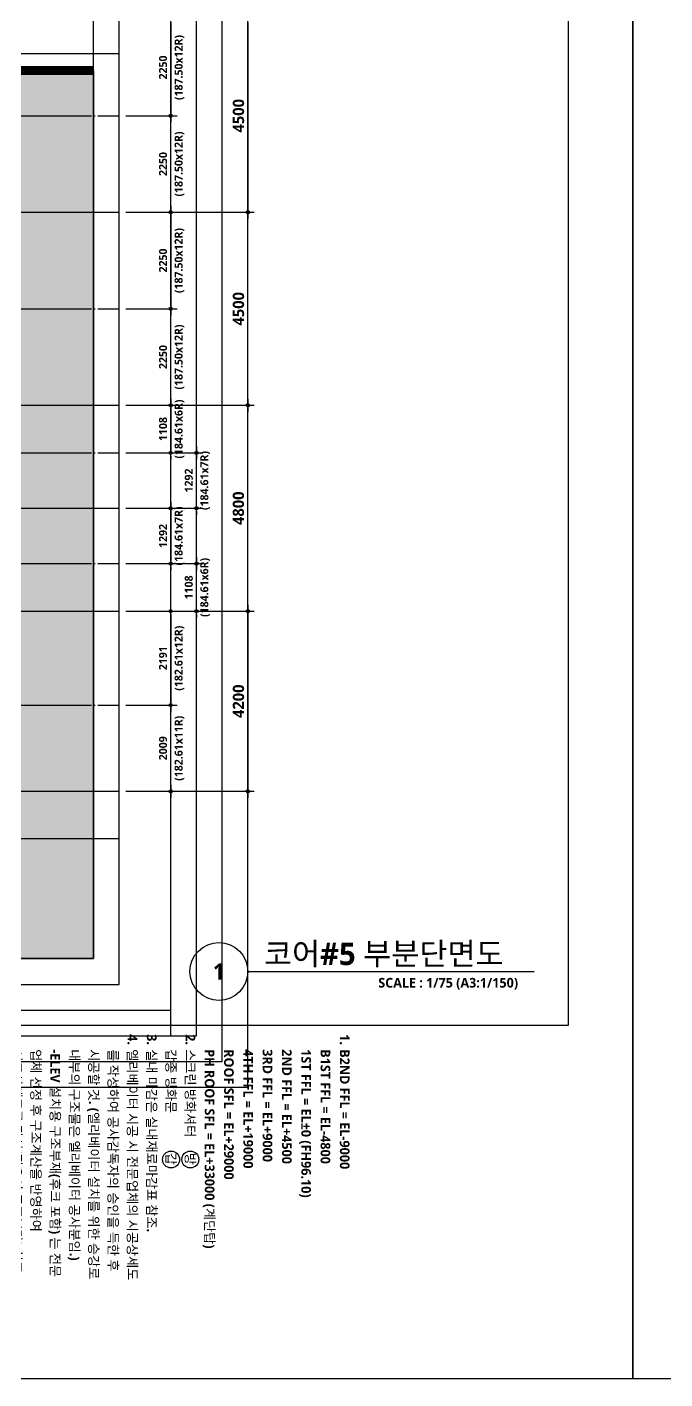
# Model space of a CAD drawing. Header units: millimetres. Extents: x 0 to 356400, y 0 to 68257.
# Drawn here: x 208625 to 223500, y 0 to 31519 of the extents above; entities that cross this region are included whole.
import ezdxf
from ezdxf.enums import TextEntityAlignment as Align

# ---------------------------------------------------------------- set-up
doc = ezdxf.new("R2010")
doc.units = ezdxf.units.MM
doc.header["$LTSCALE"] = 75
doc.linetypes.add('CEN', pattern=[62, 60, -1, 0, -1])
doc.layers.get('Defpoints').update_dxf_attribs({"color": 161})
for name, color, linetype in [('8', 8, 'Continuous'), ('A-ANNO-GRA1', 7, 'Continuous'), ('A-ANNO-NOTE', 7, 'Continuous'), ('A-ANNO-TITL', 7, 'Continuous'), ('A-CEN', 1, 'CEN'), ('A-FIN-TYP1', 6, 'Continuous'), ('A-ST-AXIS-DIM', 7, 'Continuous'), ('AA-XXXX-TXT1', 2, 'Continuous'), ('주단면도-1$0$A-CONC-LIN1', 2, 'Continuous')]:
    doc.layers.add(name, color=color, linetype=linetype)
for name, color, linetype, plot in [('Defpoint', 161, 'Continuous', False), ('G(그리드1)', 185, 'Continuous', False), ('G(그리드2)', 235, 'Continuous', False)]:
    doc.layers.add(name, color=color, linetype=linetype, plot=plot)
doc.styles.add('SH_대대리576', font='')
doc.styles.add('SH_진천_나눔', font='NanumGothicBold.ttf')
doc.styles.get('SH_대대리576').set_extended_font_data('NanumGothic', bold=True)
doc.dimstyles.new('SHP 75', dxfattribs={"dimscale": 75, "dimtxt": 3.5, "dimasz": 1, "dimexe": 2, "dimexo": 2, "dimgap": 1, "dimtad": 1, "dimdec": 0, "dimzin": 0, "dimdsep": 46, "dimtxsty": 'SH_대대리576', "dimblk": 'DIMDOT', "dimcen": 0.09, "dimclrd": 256, "dimclre": 256, "dimclrt": 3, "dimadec": 0, "dimazin": 1, "dimtfac": 1, "dimtdec": 0, "dimtix": 1, "dimtmove": 2, "dimatfit": 0, "dimldrblk": 'DIMDOT', "dimfxl": 1, "dimtfillclr": 3, "dimtolj": 1, "dimtzin": 0, "dimlwd": -1, "dimlwe": -1, "dimarcsym": 0})
doc.dimstyles.new('SHP 75 (in)', dxfattribs={"dimscale": 75, "dimtxt": 2.5, "dimasz": 1, "dimexe": 2, "dimexo": 2, "dimgap": 1, "dimtad": 1, "dimdec": 0, "dimzin": 0, "dimdsep": 46, "dimtxsty": 'SH_대대리576', "dimblk": 'DIMDOT', "dimblk1": 'NONE', "dimblk2": 'DIMDOT', "dimcen": 0.09, "dimclrd": 256, "dimclre": 256, "dimclrt": 3, "dimadec": 0, "dimazin": 1, "dimtfac": 1, "dimtdec": 0, "dimtix": 1, "dimtmove": 2, "dimatfit": 0, "dimldrblk": 'DIMDOT', "dimfxl": 1, "dimtfillclr": 3, "dimtolj": 1, "dimtzin": 0, "dimlwd": -1, "dimlwe": -1, "dimarcsym": 0})

# ---------------------------------------------------------------- blocks, each defined once
blk = doc.blocks.new('*U134')
at = {"layer": 'A-ANNO-TITL'}
blk.add_line((0, 0), (4450, 0), dxfattribs=at)
blk.add_circle((-450, 0), 450, dxfattribs=at)
at = {"layer": 'AA-XXXX-TXT1', "style": 'SH_진천_나눔'}
blk.add_attdef('DWG.TITLE', (250, 100), '', height=350, dxfattribs=at)
at = {"layer": 'AA-XXXX-TXT1', "color": 7, "style": 'SH_진천_나눔'}
blk.add_attdef('NO1', text='', height=300, dxfattribs=at).set_placement((-450, 0), align=Align.MIDDLE)
at = {"layer": 'AA-XXXX-TXT1', "style": 'SH_진천_나눔'}
blk.add_attdef('SCALE', text='', height=150, dxfattribs=at).set_placement((4200, -100), align=Align.TOP_RIGHT)
blk = doc.blocks.new('DIMDOT')
at = {"color": 0}
blk.add_line((-2, 0), (2, 0), dxfattribs=at)
for radius in [0.5, 0.25]:
    blk.add_circle((0, 0), radius, dxfattribs=at)
blk = doc.blocks.new('*D3689')
at = {"layer": 'A-ST-AXIS-DIM'}
for p, q in [((210925, 27200), (213925, 27200)), ((213775, 22775), (213775, 27125)), ((210925, 22700), (213925, 22700))]:
    blk.add_line(p, q, dxfattribs=at)
at = {"layer": 'Defpoints', "color": 0}
for p in [(210775, 27200), (213775, 27200), (210775, 22700)]:
    blk.add_point(p, dxfattribs=at)
at = {"layer": 'A-ST-AXIS-DIM', "linetype": 'ByBlock', "xscale": 75, "yscale": 75, "zscale": 75}
for p, rotation in [((213775, 27200), 90), ((213775, 22700), 270)]:
    blk.add_blockref('DIMDOT', p, dxfattribs=dict(at, rotation=rotation))
at = {"layer": 'A-ST-AXIS-DIM', "color": 3, "insert": (213556, 24950), "char_height": 262.5, "attachment_point": 5, "rotation": 90, "style": 'SH_진천_나눔'}
blk.add_mtext('\\A1;4500', dxfattribs=at)
blk = doc.blocks.new('*D3690')
at = {"layer": 'A-ST-AXIS-DIM'}
for p, q in [((210925, 31700), (213925, 31700)), ((213775, 31625), (213775, 27275)), ((210925, 27200), (213925, 27200))]:
    blk.add_line(p, q, dxfattribs=at)
at = {"layer": 'Defpoints', "color": 0}
for p in [(210775, 31700), (210775, 27200), (213775, 27200)]:
    blk.add_point(p, dxfattribs=at)
at = {"layer": 'A-ST-AXIS-DIM', "linetype": 'ByBlock', "xscale": 75, "yscale": 75, "zscale": 75}
for p, rotation in [((213775, 31700), 90), ((213775, 27200), 270)]:
    blk.add_blockref('DIMDOT', p, dxfattribs=dict(at, rotation=rotation))
at = {"layer": 'A-ST-AXIS-DIM', "color": 3, "insert": (213556, 29450), "char_height": 262.5, "attachment_point": 5, "rotation": 90, "style": 'SH_진천_나눔'}
blk.add_mtext('\\A1;4500', dxfattribs=at)
blk = doc.blocks.new('*D3691')
at = {"layer": 'A-ST-AXIS-DIM'}
for p, q in [((210925, 24950), (212125, 24950)), ((211975, 22775), (211975, 24875)), ((210925, 22700), (212125, 22700))]:
    blk.add_line(p, q, dxfattribs=at)
at = {"layer": 'Defpoints', "color": 0}
for p in [(210775, 24950), (211975, 24950), (210775, 22700)]:
    blk.add_point(p, dxfattribs=at)
at = {"layer": 'A-ST-AXIS-DIM', "linetype": 'ByBlock', "xscale": 75, "yscale": 75, "zscale": 75}
for p, rotation in [((211975, 24950), 90), ((211975, 22700), 270)]:
    blk.add_blockref('DIMDOT', p, dxfattribs=dict(at, rotation=rotation))
at = {"layer": 'A-ST-AXIS-DIM', "color": 3, "char_height": 187.5, "attachment_point": 5, "rotation": 90, "style": 'SH_대대리576'}
for s, insert in [('\\A1;(187.50x12R)', (212180, 23825)), ('\\A1;2250', (211797, 23825))]:
    blk.add_mtext(s, dxfattribs=dict(at, insert=insert))
blk = doc.blocks.new('_None')
blk = doc.blocks.new('*D3692')
at = {"layer": 'A-ST-AXIS-DIM'}
for p, q in [((210925, 27200), (212125, 27200)), ((211975, 27125), (211975, 25025)), ((210925, 24950), (212125, 24950))]:
    blk.add_line(p, q, dxfattribs=at)
at = {"layer": 'Defpoints', "color": 0}
for p in [(210775, 27200), (210775, 24950), (211975, 24950)]:
    blk.add_point(p, dxfattribs=at)
at = {"layer": 'A-ST-AXIS-DIM', "linetype": 'ByBlock', "xscale": 75, "yscale": 75, "zscale": 75}
for p, rotation in [((211975, 27200), 90), ((211975, 24950), 270)]:
    blk.add_blockref('DIMDOT', p, dxfattribs=dict(at, rotation=rotation))
at = {"layer": 'A-ST-AXIS-DIM', "color": 3, "char_height": 187.5, "attachment_point": 5, "rotation": 90, "style": 'SH_대대리576'}
for s, insert in [('\\A1;(187.50x12R)', (212180, 26075)), ('\\A1;2250', (211797, 26075))]:
    blk.add_mtext(s, dxfattribs=dict(at, insert=insert))
blk = doc.blocks.new('*D3693')
at = {"layer": 'A-ST-AXIS-DIM'}
for p, q in [((210925, 29450), (212125, 29450)), ((211975, 27275), (211975, 29375)), ((210925, 27200), (212125, 27200))]:
    blk.add_line(p, q, dxfattribs=at)
at = {"layer": 'Defpoints', "color": 0}
for p in [(210775, 29450), (211975, 29450), (210775, 27200)]:
    blk.add_point(p, dxfattribs=at)
at = {"layer": 'A-ST-AXIS-DIM', "linetype": 'ByBlock', "xscale": 75, "yscale": 75, "zscale": 75}
for p, rotation in [((211975, 29450), 90), ((211975, 27200), 270)]:
    blk.add_blockref('DIMDOT', p, dxfattribs=dict(at, rotation=rotation))
at = {"layer": 'A-ST-AXIS-DIM', "color": 3, "char_height": 187.5, "attachment_point": 5, "rotation": 90, "style": 'SH_대대리576'}
for s, insert in [('\\A1;(187.50x12R)', (212180, 28325)), ('\\A1;2250', (211797, 28325))]:
    blk.add_mtext(s, dxfattribs=dict(at, insert=insert))
blk = doc.blocks.new('*D3694')
at = {"layer": 'A-ST-AXIS-DIM'}
for p, q in [((210925, 31700), (212125, 31700)), ((211975, 31625), (211975, 29525)), ((210925, 29450), (212125, 29450))]:
    blk.add_line(p, q, dxfattribs=at)
at = {"layer": 'Defpoints', "color": 0}
for p in [(210775, 31700), (210775, 29450), (211975, 29450)]:
    blk.add_point(p, dxfattribs=at)
at = {"layer": 'A-ST-AXIS-DIM', "linetype": 'ByBlock', "xscale": 75, "yscale": 75, "zscale": 75}
for p, rotation in [((211975, 31700), 90), ((211975, 29450), 270)]:
    blk.add_blockref('DIMDOT', p, dxfattribs=dict(at, rotation=rotation))
at = {"layer": 'A-ST-AXIS-DIM', "color": 3, "char_height": 187.5, "attachment_point": 5, "rotation": 90, "style": 'SH_대대리576'}
for s, insert in [('\\A1;(187.50x12R)', (212180, 30575)), ('\\A1;2250', (211797, 30575))]:
    blk.add_mtext(s, dxfattribs=dict(at, insert=insert))
blk = doc.blocks.new('*D3797')
at = {"layer": 'A-ST-AXIS-DIM'}
for p, q in [((210925, 17900), (213925, 17900)), ((213775, 17825), (213775, 13775)), ((210925, 13700), (213925, 13700))]:
    blk.add_line(p, q, dxfattribs=at)
at = {"layer": 'Defpoints', "color": 0}
for p in [(210775, 17900), (210775, 13700), (213775, 13700)]:
    blk.add_point(p, dxfattribs=at)
at = {"layer": 'A-ST-AXIS-DIM', "linetype": 'ByBlock', "xscale": 75, "yscale": 75, "zscale": 75}
for p, rotation in [((213775, 17900), 90), ((213775, 13700), 270)]:
    blk.add_blockref('DIMDOT', p, dxfattribs=dict(at, rotation=rotation))
at = {"layer": 'A-ST-AXIS-DIM', "color": 3, "insert": (213556, 15800), "char_height": 262.5, "attachment_point": 5, "rotation": 90, "style": 'SH_진천_나눔'}
blk.add_mtext('\\A1;4200', dxfattribs=at)
blk = doc.blocks.new('*D3798')
at = {"layer": 'A-ST-AXIS-DIM'}
for p, q in [((210925, 22700), (213925, 22700)), ((213775, 17975), (213775, 22625)), ((210925, 17900), (213925, 17900))]:
    blk.add_line(p, q, dxfattribs=at)
at = {"layer": 'Defpoints', "color": 0}
for p in [(210775, 22700), (213775, 22700), (210775, 17900)]:
    blk.add_point(p, dxfattribs=at)
at = {"layer": 'A-ST-AXIS-DIM', "linetype": 'ByBlock', "xscale": 75, "yscale": 75, "zscale": 75}
for p, rotation in [((213775, 22700), 90), ((213775, 17900), 270)]:
    blk.add_blockref('DIMDOT', p, dxfattribs=dict(at, rotation=rotation))
at = {"layer": 'A-ST-AXIS-DIM', "color": 3, "insert": (213555.14027, 20300), "char_height": 262.5, "attachment_point": 5, "rotation": 90, "style": 'SH_진천_나눔'}
blk.add_mtext('\\A1;4800', dxfattribs=at)
blk = doc.blocks.new('G$C3CD03619')
at = {"layer": 'A-ANNO-GRA1'}
for centre in [(11731, 11592), (11731, 9792)]:
    blk.add_circle(centre, 792, dxfattribs=at)
at = {"layer": 'A-ANNO-NOTE', "style": 'SH_대대리576'}
for s, p in [('방', (11108, 11142)), ('갑', (11108, 9342))]:
    blk.add_text(s, height=900, dxfattribs=at).set_placement(p)
at = {"layer": 'A-ANNO-TITL', "style": 'SH_대대리576'}
for s, p in [('1.', (547, 25992)), ('2.', (547, 11592)), ('3.', (547, 7992)), ('4.', (547, 6192)), ('5.', (547, -10008))]:
    blk.add_text(s, height=900, dxfattribs=at).set_placement(p, align=Align.MIDDLE_CENTER)
for s, p in [('B2ND FFL = EL-9000', (1447, 25992)), ('B1ST FFL = EL-4800', (1447, 24192)), ('1ST FFL = EL%%p0 (FH96.10)', (1447, 22392)), ('2ND FFL = EL+4500', (1447, 20592)), ('3RD FFL = EL+9000', (1447, 18792)), ('4TH FFL = EL+19000', (1447, 16992)), ('ROOF SFL = EL+29000', (1447, 15192)), ('PH ROOF SFL = EL+33000 (계단탑)', (1447, 13392)), ('스크린 방화셔터', (1447, 11592)), ('갑종 방화문', (1447, 9792)), ('실내 마감은 실내재료마감표 참조.', (1447, 7992)), ('엘리베이터 시공 시 전문업체의 시공상세도', (1447, 6192)), ('를 작성하여 공사감독자의 승인을 득한 후', (1447, 4392)), ('시공할 것. (엘리베이터 설치를 위한 승강로', (1447, 2592)), ('내부의 구조물은 엘리베이터 공사분임.)', (1447, 792)), ('-ELEV 설치용 구조부재(후크 포함) 는 전문', (1447, -1008)), ('업체 선정 후 구조계산을 반영하여', (1447, -2808)), ('시공상세도를 작성(필요시 구조보강) 하고', (1447, -4608)), ('공사감독자의 승인을 득한 후 시공할 것.', (1447, -6408)), ('화물용승강기 및 수직반송기 포함.', (1447, -8208)), ('(특별)피난계단의 적용시 마감재료는 불연', (1447, -10008)), ('재료 인증제품(불연성능 시험성적서 확보)', (1447, -11808)), ('으로서 공사감독자의 승인을 득한 후', (1447, -13608))]:
    blk.add_text(s, height=900, dxfattribs=at).set_placement(p, align=Align.MIDDLE_LEFT)
blk = doc.blocks.new('*D9096')
at = {"layer": 'A-ST-AXIS-DIM'}
for p, q in [((210925, 15709), (212125, 15709)), ((211975, 13775), (211975, 15634)), ((210925, 13700), (212125, 13700))]:
    blk.add_line(p, q, dxfattribs=at)
at = {"layer": 'Defpoints', "color": 0}
for p in [(210775, 15709), (211975, 15709), (210775, 13700)]:
    blk.add_point(p, dxfattribs=at)
at = {"layer": 'A-ST-AXIS-DIM', "linetype": 'ByBlock', "xscale": 75, "yscale": 75, "zscale": 75}
for p, rotation in [((211975, 15709), 90), ((211975, 13700), 270)]:
    blk.add_blockref('DIMDOT', p, dxfattribs=dict(at, rotation=rotation))
at = {"layer": 'A-ST-AXIS-DIM', "color": 3, "char_height": 187.5, "attachment_point": 5, "rotation": 90, "style": 'SH_대대리576'}
for s, insert in [('\\A1;(182.61x11R)', (212180, 14704)), ('\\A1;2009', (211797, 14704))]:
    blk.add_mtext(s, dxfattribs=dict(at, insert=insert))
blk = doc.blocks.new('*D9100')
at = {"layer": 'A-ST-AXIS-DIM'}
for p, q in [((210925, 17900), (212125, 17900)), ((211975, 17825), (211975, 15784)), ((210925, 15709), (212125, 15709))]:
    blk.add_line(p, q, dxfattribs=at)
at = {"layer": 'Defpoints', "color": 0}
for p in [(210775, 17900), (210775, 15709), (211975, 15709)]:
    blk.add_point(p, dxfattribs=at)
at = {"layer": 'A-ST-AXIS-DIM', "linetype": 'ByBlock', "xscale": 75, "yscale": 75, "zscale": 75}
for p, rotation in [((211975, 17900), 90), ((211975, 15709), 270)]:
    blk.add_blockref('DIMDOT', p, dxfattribs=dict(at, rotation=rotation))
at = {"layer": 'A-ST-AXIS-DIM', "color": 3, "char_height": 187.5, "attachment_point": 5, "rotation": 90, "style": 'SH_대대리576'}
for s, insert in [('\\A1;(182.61x12R)', (212180, 16804)), ('\\A1;2191', (211797, 16804))]:
    blk.add_mtext(s, dxfattribs=dict(at, insert=insert))
blk = doc.blocks.new('*D9101')
at = {"layer": 'A-ST-AXIS-DIM'}
for p, q in [((210925, 19008), (212725, 19008)), ((212575, 19083), (212575, 19158)), ((212575, 17900), (212575, 19008)), ((210925, 17900), (212725, 17900)), ((212575, 17825), (212575, 17750))]:
    blk.add_line(p, q, dxfattribs=at)
at = {"layer": 'Defpoints', "color": 0}
for p in [(210775, 19008), (212575, 19008), (210775, 17900)]:
    blk.add_point(p, dxfattribs=at)
at = {"layer": 'A-ST-AXIS-DIM', "linetype": 'ByBlock', "xscale": 75, "yscale": 75, "zscale": 75}
for p, rotation in [((212575, 19008), 270), ((212575, 17900), 90)]:
    blk.add_blockref('DIMDOT', p, dxfattribs=dict(at, rotation=rotation))
at = {"layer": 'A-ST-AXIS-DIM', "color": 3, "char_height": 187.5, "attachment_point": 5, "rotation": 90, "style": 'SH_대대리576'}
for s, insert in [('\\A1;(184.61x6R)', (212780, 18454)), ('\\A1;1108', (212397, 18454))]:
    blk.add_mtext(s, dxfattribs=dict(at, insert=insert))
blk = doc.blocks.new('*D9102')
at = {"layer": 'A-ST-AXIS-DIM'}
for p, q in [((210925, 20300), (212125, 20300)), ((211975, 20375), (211975, 20450)), ((211975, 20300), (211975, 19008)), ((210925, 19008), (212125, 19008)), ((211975, 18933), (211975, 18858))]:
    blk.add_line(p, q, dxfattribs=at)
at = {"layer": 'Defpoints', "color": 0}
for p in [(210775, 20300), (210775, 19008), (211975, 19008)]:
    blk.add_point(p, dxfattribs=at)
at = {"layer": 'A-ST-AXIS-DIM', "linetype": 'ByBlock', "xscale": 75, "yscale": 75, "zscale": 75}
for p, rotation in [((211975, 20300), 270), ((211975, 19008), 90)]:
    blk.add_blockref('DIMDOT', p, dxfattribs=dict(at, rotation=rotation))
at = {"layer": 'A-ST-AXIS-DIM', "color": 3, "char_height": 187.5, "attachment_point": 5, "rotation": 90, "style": 'SH_대대리576'}
for s, insert in [('\\A1;(184.61x7R)', (212180, 19654)), ('\\A1;1292', (211797, 19654))]:
    blk.add_mtext(s, dxfattribs=dict(at, insert=insert))
blk = doc.blocks.new('*D9103')
at = {"layer": 'A-ST-AXIS-DIM'}
for p, q in [((210925, 21592), (212725, 21592)), ((212575, 21667), (212575, 21742)), ((212575, 20300), (212575, 21592)), ((210925, 20300), (212725, 20300)), ((212575, 20225), (212575, 20150))]:
    blk.add_line(p, q, dxfattribs=at)
at = {"layer": 'Defpoints', "color": 0}
for p in [(210775, 21592), (212575, 21592), (210775, 20300)]:
    blk.add_point(p, dxfattribs=at)
at = {"layer": 'A-ST-AXIS-DIM', "linetype": 'ByBlock', "xscale": 75, "yscale": 75, "zscale": 75}
for p, rotation in [((212575, 21592), 270), ((212575, 20300), 90)]:
    blk.add_blockref('DIMDOT', p, dxfattribs=dict(at, rotation=rotation))
at = {"layer": 'A-ST-AXIS-DIM', "color": 3, "char_height": 187.5, "attachment_point": 5, "rotation": 90, "style": 'SH_대대리576'}
for s, insert in [('\\A1;(184.61x7R)', (212780, 20946)), ('\\A1;1292', (212397, 20946))]:
    blk.add_mtext(s, dxfattribs=dict(at, insert=insert))
blk = doc.blocks.new('*D9104')
at = {"layer": 'A-ST-AXIS-DIM'}
for p, q in [((210925, 22700), (212125, 22700)), ((211975, 22775), (211975, 22850)), ((211975, 22700), (211975, 21592)), ((210925, 21592), (212125, 21592)), ((211975, 21517), (211975, 21442))]:
    blk.add_line(p, q, dxfattribs=at)
at = {"layer": 'Defpoints', "color": 0}
for p in [(210775, 22700), (210775, 21592), (211975, 21592)]:
    blk.add_point(p, dxfattribs=at)
at = {"layer": 'A-ST-AXIS-DIM', "linetype": 'ByBlock', "xscale": 75, "yscale": 75, "zscale": 75}
for p, rotation in [((211975, 22700), 270), ((211975, 21592), 90)]:
    blk.add_blockref('DIMDOT', p, dxfattribs=dict(at, rotation=rotation))
at = {"layer": 'A-ST-AXIS-DIM', "color": 3, "char_height": 187.5, "attachment_point": 5, "rotation": 90, "style": 'SH_대대리576'}
for s, insert in [('\\A1;(184.61x6R)', (212180, 22146)), ('\\A1;1108', (211797, 22146))]:
    blk.add_mtext(s, dxfattribs=dict(at, insert=insert))

msp = doc.modelspace()

# ---------------------------------------------------------------- hatches: boundary and pattern name
at = {"layer": '8', "transparency": 33554687}
h = msp.add_hatch(color=256, dxfattribs=at)
h.dxf.hatch_style = 1
h.paths.add_polyline_path([(193475, 10890), (201117.8, 10890), (201437.8, 11210), (208435, 11210), (208435, 11470), (208375, 11470), (208375, 30500), (210175, 30500), (210175, 9800), (193475, 9800)])

# ---------------------------------------------------------------- linework, layer by layer
at = {"layer": '8'}
msp.add_lwpolyline([(193475, 10890), (201117.8, 10890), (201437.8, 11210), (208435, 11210), (208435, 11470), (208375, 11470), (208375, 30500), (210175, 30500), (210175, 9800), (193475, 9800)], close=True, dxfattribs=at)
at = {"layer": 'A-CEN'}
for p, q in [((192875, 30900), (210775, 30900)), ((205625, 29450), (210775, 29450)), ((192875, 27200), (210775, 27200)), ((205625, 24950), (210775, 24950)), ((192875, 22700), (210775, 22700)), ((205625, 21592.3), (210775, 21592.3)), ((192875, 20300), (210775, 20300)), ((205625, 19007.7), (210775, 19007.7)), ((192875, 17900), (210775, 17900)), ((205625, 15708.7), (210775, 15708.7)), ((192875, 13700), (210775, 13700)), ((192875, 12600), (210775, 12600))]:
    msp.add_line(p, q, dxfattribs=at)
at = {"layer": 'A-FIN-TYP1'}
msp.add_line((208375, 30600), (210175, 30600), dxfattribs=at)
at = {"layer": 'Defpoint'}
for points in [[(222750, 63000), (222750, 0), (178200, 0), (178200, 63000)], [(267300, 63000), (267300, 0), (222750, 0), (222750, 63000)], [(179700, 61500), (179700, 8250), (221250, 8250), (221250, 61500)]]:
    msp.add_lwpolyline(points, close=True, dxfattribs=at)
at = {"layer": 'G(그리드1)'}
for points in [[(213775, 59300), (187175, 59300), (187175, 6800), (213775, 6800)], [(213775, 59300), (189875, 59300), (189875, 6800), (213775, 6800)], [(213175, 58700), (190475, 58700), (190475, 7400), (213175, 7400)], [(212575, 58100), (191075, 58100), (191075, 8000), (212575, 8000)], [(211975, 57500), (191675, 57500), (191675, 8000), (211975, 8000)], [(210775, 56300), (192875, 56300), (192875, 9200), (210775, 9200)]]:
    msp.add_lwpolyline(points, close=True, dxfattribs=at)
msp.add_lwpolyline([(191675, 33266.7), (191675, 8600), (211975, 8600), (211975, 33266.7)], dxfattribs=at)
at = {"layer": 'G(그리드2)'}
msp.add_lwpolyline([(210175, 55700), (193475, 55700), (193475, 9800), (210175, 9800)], close=True, dxfattribs=at)
at = {"layer": '주단면도-1$0$A-CONC-LIN1', "color": 2, "const_width": 200}
msp.add_lwpolyline([(210175, 30500), (208375, 30500)], dxfattribs=at)

# ---------------------------------------------------------------- block references
ref = msp.add_blockref('*U134', (213774.9, 9500), dxfattribs=dict(xscale=1.5, yscale=1.5, zscale=1.5))
ref.add_attrib('SCALE', 'SCALE : 1/75 (A3:1/150)', dxfattribs={"layer": 'A-ANNO-TITL', "height": 225, "style": 'SH_진천_나눔'}).set_placement((220075, 9350), align=Align.TOP_RIGHT)
ref.add_attrib('DWG.TITLE', '코어#5 부분단면도', (214149.9, 9650), dxfattribs={"layer": 'A-ANNO-TITL', "height": 521.86, "style": 'SH_진천_나눔'})
ref.add_attrib('NO1', '1', dxfattribs={"layer": 'A-ANNO-TITL', "color": 7, "height": 375, "style": 'SH_진천_나눔'}).set_placement((213099.9, 9500), align=Align.MIDDLE)
at = {"xscale": 0.2500000000000001, "yscale": 0.2500000000000001, "zscale": 0.2500000000000001, "rotation": 270}
msp.add_blockref('G$C3CD03619', (209534.7, 8049.4), dxfattribs=at)

# ---------------------------------------------------------------- dimensions: what is measured, and where the dimension line sits
at = {"layer": 'A-ST-AXIS-DIM'}
for base, p1, p2, angle, picture, middle in [((213775, 27200), (210775, 31700), (210775, 27200), 90, '*D3690', (213555.7, 29450)), ((213775, 27200), (210775, 22700), (210775, 27200), 270, '*D3689', (213555.7, 24950)), ((213775, 22700), (210775, 17900), (210775, 22700), 270, '*D3798', (213555.1, 20300)), ((213775, 13700), (210775, 17900), (210775, 13700), 90, '*D3797', (213555.7, 15800))]:
    dim = msp.add_linear_dim(base=base, p1=p1, p2=p2, angle=angle, dimstyle='SHP 75', override={"dimtxsty": 'SH_진천_나눔', "dimldrblk": 'DIMDOT'}, dxfattribs=at)
    dim.commit()
    dim.dimension.update_dxf_attribs({"geometry": picture, "text_midpoint": middle})
for base, p1, p2, angle, text, picture, middle in [((211975, 29450), (210775, 31700), (210775, 29450), 90, '<>\\X(187.50x12R)', '*D3694', (211975, 30575)), ((211975, 29450), (210775, 27200), (210775, 29450), 270, '<>\\X(187.50x12R)', '*D3693', (211975, 28325)), ((211975, 24950), (210775, 27200), (210775, 24950), 90, '<>\\X(187.50x12R)', '*D3692', (211975, 26075)), ((211975, 24950), (210775, 22700), (210775, 24950), 270, '<>\\X(187.50x12R)', '*D3691', (211975, 23825)), ((211975, 21592.3), (210775, 22700), (210775, 21592.3), 90, '<>\\X(184.61x6R)', '*D9104', (211975, 22146.2)), ((212575, 21592.3), (210775, 20300), (210775, 21592.3), 270, '<>\\X(184.61x7R)', '*D9103', (212575, 20946.2)), ((211975, 19007.7), (210775, 20300), (210775, 19007.7), 90, '<>\\X(184.61x7R)', '*D9102', (211975, 19653.8)), ((212575, 19007.7), (210775, 17900), (210775, 19007.7), 270, '<>\\X(184.61x6R)', '*D9101', (212575, 18453.8)), ((211975, 15708.7), (210775, 17900), (210775, 15708.7), 90, '<>\\X(182.61x12R)', '*D9100', (211975, 16804.3)), ((211975, 15708.7), (210775, 13700), (210775, 15708.7), 270, '<>\\X(182.61x11R)', '*D9096', (211975, 14704.3))]:
    dim = msp.add_linear_dim(base=base, p1=p1, p2=p2, angle=angle, text=text, dimstyle='SHP 75 (in)', override={"dimtxsty": 'SH_대대리576', "dimldrblk": 'DIMDOT'}, dxfattribs=at)
    dim.commit()
    dim.dimension.update_dxf_attribs({"geometry": picture, "text_midpoint": middle})

doc.saveas('drawing.dxf')
